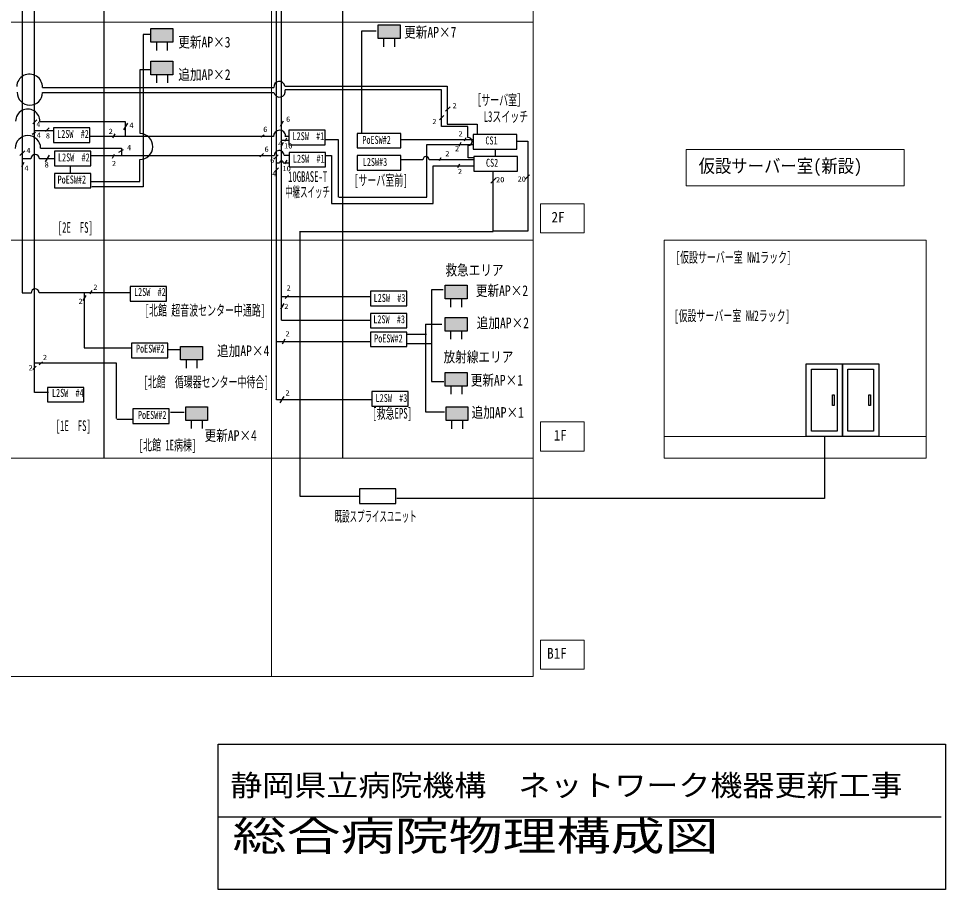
# Model space of a CAD drawing. Units: millimetres, scale not verified. Extents: x -207 to 210, y -148 to 147.
# Drawn here: x 82.8 to 210.2, y -148.5 to -28.7 of the extents above; entities that cross this region are included whole.
import ezdxf
from ezdxf.enums import TextEntityAlignment as Align

# ---------------------------------------------------------------- set-up
doc = ezdxf.new("R2010")
doc.units = ezdxf.units.MM
doc.header["$LTSCALE"] = 0.5
for name, color, linetype in [('0-0_0', 5, 'Continuous'), ('0-7_1AP', 7, 'Continuous'), ('0-9_0AP', 7, 'Continuous'), ('0-C_1RACK', 7, 'Continuous')]:
    doc.layers.add(name, color=color, linetype=linetype)
doc.layers.add('0-4__KUTAI', color=7, linetype='Continuous', lineweight=18)
doc.styles.add('ＭＳ ゴシック', font='')
doc.styles.get('ＭＳ ゴシック').set_extended_font_data('MS Gothic')

# ---------------------------------------------------------------- blocks, each defined once
blk = doc.blocks.new('U12')
at = {"layer": '0-0_0', "color": 7}
for points in [[(-2, -1.25), (-2, 1.25), (2, -1.25)], [(2, -1.25), (-2, 1.25), (2, 1.25)]]:
    blk.add_solid(points, dxfattribs=at)
blk = doc.blocks.new('A01')
at = {"layer": '0-0_0', "color": 7}
for p, q in [((-1, -1.25), (-1, -2.75)), ((1, -1.25), (1, -2.75))]:
    blk.add_line(p, q, dxfattribs=at)
blk.add_lwpolyline([(2, -1.25), (-2, -1.25), (-2, 1.25), (2, 1.25)], close=True, dxfattribs=at)
at = {"layer": '0-0_0'}
blk.add_blockref('U12', (0, 0), dxfattribs=at)
blk = doc.blocks.new('19RACK1')
at = {"layer": '0-0_0', "color": 7}
for points in [[(2.5, 10), (2.5, 0), (-2.5, 0), (-2.5, 10)], [(1.75, 9.25), (1.75, 0.75), (-1.75, 0.75), (-1.75, 9.25)], [(1.375, 5.75), (1.375, 4.25), (1.125, 4.25), (1.125, 5.75)]]:
    blk.add_lwpolyline(points, close=True, dxfattribs=at)

msp = doc.modelspace()

# ---------------------------------------------------------------- linework, layer by layer
at = {"layer": '0-0_0', "color": 7}
for p, q in [((94.5481, 90.8082), (94.5481, -89.1154)), ((127.408, -89.1154), (127.408, 90.9483)), ((110.25, -138.5), (209.6656, -138.5))]:
    msp.add_line(p, q, dxfattribs=at)
at = {"layer": '0-0_0'}
for p, q in [((84.9828, 74.5493), (84.9828, -80.1138)), ((118.3065, -81.1214), (118.3065, 71.5392)), ((118.963, -70.2038), (118.963, 41.6061)), ((83.3459, -66.4223), (83.3459, 40.5564)), ((86.1068, -38.1798), (117.9169, -38.1798)), ((86.1235, -38.8607), (117.9047, -38.8607)), ((141.2946, -42.0154), (140.6929, -42.6171)), ((142.1698, -40.812), (141.5401, -41.4416)), ((85.3151, -42.6365), (84.7681, -43.1835)), ((85.7702, -42.8499), (97.4976, -42.8499)), ((97.7869, -43.0873), (97.2708, -43.9811)), ((97.4976, -42.8499), (97.4976, -44.8791)), ((119.2144, -42.79), (118.782, -43.539)), ((85.151, -44.387), (84.7041, -44.645)), ((87.6125, -44.1135), (85.0416, -44.1135)), ((87.0108, -43.7305), (86.5155, -44.2259)), ((96.0365, -44.5642), (95.7175, -45.1167)), ((144.6047, -45.0543), (144.6047, -43.5376)), ((117.8776, -44.9089), (92.6336, -44.9089)), ((116.607, -44.7228), (116.1077, -45.0111)), ((119.2144, -45.7438), (118.8806, -46.3221)), ((119.0005, -45.4328), (119.9554, -45.4328)), ((119.6703, -45.1604), (119.4256, -45.5841)), ((119.4382, -44.8558), (119.9554, -44.8558)), ((124.9875, -45.33), (126.7729, -45.33)), ((126.7729, -45.33), (126.7729, -53.2676)), ((145.2923, -45.3565), (135.3853, -45.3565)), ((143.6423, -45.7511), (143.3386, -46.277)), ((144.3187, -45.1145), (144.0758, -45.5351)), ((83.6741, -46.8758), (83.0177, -47.5323)), ((97.1852, -46.7523), (96.5675, -47.1089)), ((144.6291, -47.865), (144.6291, -46.1726)), ((84.4946, -47.9972), (83.4006, -47.9972)), ((87.7219, -47.9972), (85.698, -47.9972)), ((87.0108, -47.5049), (86.497, -48.395)), ((92.7529, -47.5349), (117.9837, -47.5349)), ((95.9818, -47.4087), (95.6859, -47.9211)), ((116.4976, -47.239), (116.005, -47.7316)), ((118.5033, -47.4396), (117.9283, -48.0146)), ((119.3188, -47.4818), (119.9952, -47.4818)), ((119.7067, -48.1507), (119.4049, -48.6734)), ((138.4091, -48.1416), (135.3853, -48.1416)), ((145.352, -48.1018), (139.2844, -48.1018)), ((140.8608, -47.865), (140.6248, -48.2738)), ((145.4313, -47.865), (144.6291, -47.865)), ((83.5647, -48.4895), (83.2081, -49.1072)), ((89.9054, -48.9556), (89.9054, -49.9949)), ((118.558, -49.2447), (118.1204, -49.6823)), ((118.3639, -48.5362), (118.6822, -48.5362)), ((119.2216, -48.545), (119.9996, -48.545)), ((143.4433, -48.7351), (143.1727, -49.2038)), ((126.8326, -53.2676), (138.9479, -53.2676)), ((125.8628, -54.133), (139.8017, -54.133)), ((92.9185, -66.0829), (92.6331, -66.5773)), ((84.5675, -66.4476), (83.3276, -66.4476)), ((98.0969, -66.4111), (85.6615, -66.4111)), ((92.0798, -66.7758), (91.6799, -67.4685)), ((119.0226, -66.9213), (131.2573, -66.9213)), ((119.9255, -66.7353), (119.4724, -67.1884)), ((119.2691, -67.884), (118.8254, -68.6526)), ((118.963, -70.2038), (131.2573, -70.2038)), ((138.7885, -70.7423), (141.0056, -70.7423)), ((138.7885, -70.7423), (138.7885, -82.8129)), ((136.2013, -72.0912), (138.887, -72.0912)), ((118.3065, -73.1282), (131.1976, -73.1282)), ((119.4332, -72.8071), (119.0462, -73.4775)), ((103.4366, -74.2289), (105.0016, -74.2289)), ((96.31, -76.0993), (85.0416, -76.0993)), ((86.0991, -75.8926), (85.6762, -76.3155)), ((96.31, -83.7027), (96.31, -76.0993)), ((85.2604, -76.5126), (84.8013, -76.9717)), ((86.9382, -80.1473), (85.0195, -80.1473)), ((131.3612, -81.1354), (118.2903, -81.1354)), ((119.2691, -80.684), (118.7551, -81.5744)), ((138.7885, -82.8129), (141.3751, -82.8129)), ((96.3105, -83.7982), (98.6224, -83.7982))]:
    msp.add_line(p, q, dxfattribs=at)
at = {"layer": '0-0_0', "color": 4}
msp.add_line((148.3228, -46.6297), (148.3228, -47.6443), dxfattribs=at)
at = {"layer": '0-0_0', "color": 1}
for p, q in [((148.4667, -50.6154), (147.7282, -51.3538)), ((153.0615, -50.2051), (152.4872, -50.7795))]:
    msp.add_line(p, q, dxfattribs=at)
at = {"layer": '0-0_0', "color": 134}
for p, q in [((139.5136, -73.434), (136.2908, -73.434)), ((103.7049, -82.8338), (105.5848, -82.8338))]:
    msp.add_line(p, q, dxfattribs=at)
for points in [[(130.0305, -44.5148), (130.0305, -30.3703), (132, -30.3703)], [(100.955, -30.8769), (99.9704, -30.8769), (99.9704, -51.8274), (92.8866, -51.8274)], [(141.2145, -66.0037), (139.6031, -66.0037), (139.6031, -78.6263), (141.3041, -78.6263)]]:
    msp.add_lwpolyline(points, dxfattribs=at)
at = {"layer": '0-0_0'}
for points in [[(99.5328, -44.5248), (99.5328, -35.7179), (100.955, -35.7179)], [(119.4089, -38.0008), (141.7603, -38.0008), (141.7603, -43.2094), (145.8629, -43.2094), (145.8629, -44.5769)], [(144.6047, -43.5376), (140.958, -43.5376), (140.958, -38.5051), (119.491, -38.5051)], [(85.8598, -46.5203), (96.9605, -46.5203), (96.9605, -47.505)], [(138.9479, -53.2676), (138.9479, -46.013), (145.2327, -46.013)], [(92.8046, -51.0889), (99.4781, -51.0889), (99.4781, -48.0803)], [(125.0272, -47.5083), (125.8628, -47.5083), (125.8628, -54.133)], [(139.8017, -54.133), (139.8017, -48.9374), (145.352, -48.9374)], [(91.861, -66.4111), (91.861, -73.9963), (98.3157, -73.9963)]]:
    msp.add_lwpolyline(points, dxfattribs=at)
at = {"layer": '0-0_0', "color": 7}
for points in [[(87.627, -45.7299), (92.627, -45.7299), (92.627, -43.7299), (87.627, -43.7299)], [(119.9609, -46.0614), (124.9609, -46.0614), (124.9609, -44.0614), (119.9609, -44.0614)], [(129.373, -46.4858), (135.373, -46.4858), (135.373, -44.4858), (129.373, -44.4858)], [(145.3377, -46.645), (151.3377, -46.645), (151.3377, -44.645), (145.3377, -44.645)], [(87.7463, -48.9526), (92.7463, -48.9526), (92.7463, -46.9526), (87.7463, -46.9526)], [(120.0206, -49.1052), (125.0206, -49.1052), (125.0206, -47.1052), (120.0206, -47.1052)], [(129.373, -49.5296), (135.373, -49.5296), (135.373, -47.5296), (129.373, -47.5296)], [(145.4273, -49.6887), (151.4273, -49.6887), (151.4273, -47.6887), (145.4273, -47.6887)], [(87.7463, -51.9964), (92.7463, -51.9964), (92.7463, -49.9964), (87.7463, -49.9964)], [(98.1686, -67.5558), (103.1686, -67.5558), (103.1686, -65.5558), (98.1686, -65.5558)], [(131.2241, -68.2148), (136.2241, -68.2148), (136.2241, -66.2148), (131.2241, -66.2148)], [(131.2241, -71.2585), (136.2241, -71.2585), (136.2241, -69.2585), (131.2241, -69.2585)], [(131.2087, -73.8198), (136.2087, -73.8198), (136.2087, -71.8198), (131.2087, -71.8198)], [(98.3476, -75.3442), (103.3476, -75.3442), (103.3476, -73.3442), (98.3476, -73.3442)], [(86.7993, -81.4317), (91.7993, -81.4317), (91.7993, -79.4317), (86.7993, -79.4317)], [(131.3678, -82.0161), (136.3678, -82.0161), (136.3678, -80.0161), (131.3678, -80.0161)], [(98.5267, -84.3859), (103.5267, -84.3859), (103.5267, -82.3859), (98.5267, -82.3859)], [(129.6869, -95.4051), (134.6869, -95.4051), (134.6869, -93.4051), (129.6869, -93.4051)], [(210.25, -148.5), (110.25, -148.5), (110.25, -128.5), (210.25, -128.5)]]:
    msp.add_lwpolyline(points, close=True, dxfattribs=at)
at = {"layer": '0-0_0', "color": 1}
for points in [[(151.3595, -45.5709), (152.8365, -45.5709), (152.8365, -57.9333), (148.0775, -57.9333)], [(121.5334, -57.9841), (148.0775, -57.9841), (148.0775, -49.7829)], [(121.5077, -57.9244), (121.5077, -94.4051), (129.6433, -94.4051)]]:
    msp.add_lwpolyline(points, dxfattribs=at)
at = {"layer": '0-0_0', "color": 6}
msp.add_lwpolyline([(193.6433, -86.2), (193.6433, -94.7333), (134.8125, -94.7333)], dxfattribs=at)
at = {"layer": '0-0_0'}
for centre, radius, start, end in [((84.3373, -38.11), 1.7708, 357.73945, 177.73945), ((118.6629, -38.0903), 0.7514, 6.84277, 186.84277), ((84.373, -38.847), 1.7505, 179.55239, 359.55239), ((118.6978, -38.6829), 0.8128, 192.63336, 12.63336), ((84.0931, -42.8201), 1.6774, 358.98067, 178.98067), ((99.5054, -46.3026), 1.778, 269.1186, 89.1186), ((118.7176, -44.8824), 0.8404, 1.80874, 181.80874), ((84.1105, -46.5352), 1.7493, 0.48869, 180.48869), ((144.6169, -45.6135), 0.5593, 271.24536, 91.24536), ((118.6513, -47.5083), 0.6681, 2.27546, 182.27546), ((85.0963, -47.9972), 0.6017, 0, 180), ((118.9519, -48.5406), 0.2697, 359.06081, 179.06081), ((138.8468, -48.1217), 0.4381, 2.60256, 182.60256), ((85.1145, -66.4294), 0.5473, 1.90915, 181.90915)]:
    msp.add_arc(centre, radius, start, end, dxfattribs=at)
at = {"layer": '0-4__KUTAI'}
for p, q in [((117.59, 90.8148), (117.59, -119.1852)), ((117.59, 90.8148), (117.59, -119.1852)), ((117.59, 90.8148), (117.59, -119.1852)), ((153.59, -119.1852), (153.59, 90.8148)), ((153.59, 90.8148), (153.59, -119.1852)), ((117.59, -29.1852), (81.59, -29.1852)), ((153.59, -29.1852), (117.59, -29.1852)), ((204.59, -46.6852), (174.59, -46.6852)), ((174.59, -46.6852), (174.59, -51.6852)), ((204.59, -51.6852), (204.59, -46.6852)), ((174.59, -51.6852), (204.59, -51.6852)), ((154.59, -54.1852), (154.59, -58.1852)), ((160.59, -54.1852), (154.59, -54.1852)), ((160.59, -58.1852), (160.59, -54.1852)), ((154.59, -58.1852), (160.59, -58.1852)), ((117.59, -59.1852), (81.59, -59.1852)), ((153.59, -59.1852), (117.59, -59.1852)), ((171.59, -59.1852), (207.59, -59.1852)), ((171.59, -59.1852), (171.59, -89.1852)), ((207.59, -59.1852), (171.59, -59.1852)), ((207.59, -59.1852), (207.59, -89.1852)), ((207.59, -59.1852), (207.59, -89.1852)), ((154.59, -84.1852), (154.59, -88.1852)), ((160.59, -84.1852), (154.59, -84.1852)), ((160.59, -88.1852), (160.59, -84.1852)), ((207.59, -86.1852), (171.59, -86.1852)), ((207.59, -89.1852), (207.59, -86.1852)), ((117.59, -89.1852), (81.59, -89.1852)), ((153.59, -89.1852), (117.59, -89.1852)), ((154.59, -88.1852), (160.59, -88.1852)), ((171.59, -89.1852), (207.59, -89.1852)), ((207.59, -89.1852), (171.59, -89.1852)), ((207.59, -89.1852), (171.59, -89.1852)), ((154.59, -114.1852), (154.59, -118.1852)), ((160.59, -114.1852), (154.59, -114.1852)), ((160.59, -118.1852), (160.59, -114.1852)), ((154.59, -118.1852), (160.59, -118.1852)), ((117.59, -119.1852), (81.59, -119.1852)), ((117.59, -119.1852), (81.59, -119.1852)), ((117.59, -119.1852), (153.59, -119.1852)), ((153.59, -119.1852), (117.59, -119.1852))]:
    msp.add_line(p, q, dxfattribs=at)
msp.add_lwpolyline([(171.59, -86.1852), (171.59, -89.1852), (171.59, -59.1852)], dxfattribs=at)

# ---------------------------------------------------------------- block references
at = {"layer": '0-9_0AP', "xscale": 0.75, "yscale": 0.75}
for p in [(102.5243, -31.0086), (133.764, -30.4946), (102.5301, -35.4768), (142.9763, -66.3082), (142.9763, -70.7423), (106.598, -74.7216), (142.9915, -78.3173), (107.3128, -83.0349), (143.0994, -83.0592)]:
    msp.add_blockref('A01', p, dxfattribs=at)
at = {"layer": '0-C_1RACK'}
for p in [(193.59, -86.1852), (198.59, -86.1852)]:
    msp.add_blockref('19RACK1', p, dxfattribs=at)

# ---------------------------------------------------------------- texts
at = {"layer": '0-0_0', "color": 7, "style": 'ＭＳ ゴシック'}
for s, height, width, p in [('［サーバ室］', 1.466, 0.6, (145.1995, -41.0628)), ('L3スイッチ', 1.466, 0.6, (146.7654, -43.337)), ('L2SW\u3000#2', 1.1, 0.65, (88.127, -45.446)), ('L2SW\u3000#1', 1.1, 0.65, (120.4941, -45.7444)), ('PoESW#2', 1.1, 0.65, (130.0852, -46.255)), ('CS1', 1.1, 0.65, (147.0032, -46.3412)), ('L2SW\u3000#2', 1.1, 0.65, (88.2463, -48.6688)), ('L2SW\u3000#1', 1.1, 0.65, (120.5339, -48.8479)), ('L2SW#3', 1.1, 0.65, (130.1449, -49.2988)), ('CS2', 1.1, 0.65, (147.0844, -49.4049)), ('10GBASE-T', 1.466, 0.6, (119.8681, -51.6031)), ('PoESW#2', 1.1, 0.65, (88.1867, -51.7126)), ('中継スイッチ', 1.466, 0.5, (119.4703, -53.7119)), ('[2E\u3000FS]', 1.466, 0.6, (88.2163, -58.602)), ('L2SW\u3000#2', 1.1, 0.65, (98.6991, -67.1824)), ('L2SW\u3000#3', 1.1, 0.65, (131.6445, -67.9956)), ('L2SW\u3000#3', 1.1, 0.65, (131.5925, -70.9366)), ('PoESW#2', 1.1, 0.65, (131.7087, -73.5758)), ('PoESW#2', 1.1, 0.65, (98.9677, -74.9708)), ('L2SW\u3000#4', 1.1, 0.65, (87.4194, -81.0583)), ('L2SW\u3000#3', 1.1, 0.65, (131.9076, -81.772)), ('PoESW#2', 1.1, 0.65, (99.2362, -84.1021)), ('[1E\u3000FS]', 1.466, 0.6, (87.937, -85.873)), ('既設スプライスユニット', 1.466, 0.5, (126.2792, -98.3436)), ('静岡県立病院機構\u3000ネットワーク機器更新工事', 2.933, 1.1, (111.9268, -136.5191)), ('総合病院物理構成図', 4.032, 1.35, (112.2356, -144.3714))]:
    msp.add_text(s, height=height, dxfattribs=dict(at, width=width)).set_placement(p, align=Align.BOTTOM_LEFT)
for s, p in [('2', (142.498, -41.2496)), ('4', (85.2604, -43.8126)), ('4', (98.0604, -43.9625)), ('6', (119.5973, -43.1182)), ('2', (139.7083, -43.4376)), ('4', (85.3151, -45.3169)), ('8', (86.5732, -45.3989)), ('2', (95.216, -44.783)), ('6', (116.4612, -44.504)), ('2', (143.301, -45.1239)), ('4', (118.5033, -46.5097)), ('10', (119.3238, -46.7832)), ('4', (83.8929, -47.4229)), ('4', (97.7322, -47.0258)), ('6', (116.6435, -47.239)), ('2', (141.4868, -47.8589)), ('2', (142.827, -47.1661)), ('2', (95.6536, -49.2138)), ('6', (117.4093, -48.7524)), ('4', (83.6194, -49.857)), ('8', (86.4091, -49.3921)), ('4', (117.6828, -50.6122)), ('10', (119.105, -49.9011)), ('2', (143.2281, -50.3022)), ('20', (148.4667, -51.4359)), ('20', (151.4205, -51.3538)), ('2', (93.1009, -66.2288)), ('2', (119.6794, -66.325)), ('2', (91.0587, -68.1616)), ('2', (119.3512, -68.8686)), ('2', (119.5153, -72.643)), ('2', (86.1721, -75.8926)), ('2', (84.2028, -77.3148)), ('2', (119.5153, -80.7661))]:
    msp.add_text(s, height=0.7331, dxfattribs=at).set_placement(p, align=Align.BOTTOM_LEFT)
at = {"layer": '0-4__KUTAI', "style": 'ＭＳ ゴシック', "width": 0.9}
for s, height, p in [('仮設サーバー室(新設)', 1.833, (176.315, -50.4352)), ('2F', 1.466, (156.09, -57.1852)), ('1F', 1.466, (156.39, -87.1852)), ('B1F', 1.466, (155.49, -117.1852))]:
    msp.add_text(s, height=height, dxfattribs=at).set_placement(p, align=Align.BOTTOM_LEFT)
at = {"layer": '0-7_1AP', "style": 'ＭＳ ゴシック', "width": 0.6}
for s, p in [('[サーバ室前]', (128.9513, -52.1038)), ('[仮設サーバー室 NW1ラック]', (173.1622, -62.702)), ('[北館 超音波センター中通路]', (100.1573, -69.9897)), ('[仮設サーバー室 NW2ラック]', (172.9622, -70.7407)), ('[北館\u3000循環器センター中待合]', (100.0056, -79.8568)), ('[救急EPS]', (131.4552, -84.1677)), ('[北館 1E病棟]', (99.3368, -88.5333))]:
    msp.add_text(s, height=1.466, dxfattribs=at).set_placement(p, align=Align.BOTTOM_LEFT)
at = {"layer": '0-9_0AP', "style": 'ＭＳ ゴシック', "width": 0.8}
for s, p in [('更新AP×7', (135.8314, -31.7365)), ('更新AP×3', (104.7743, -33.1024)), ('追加AP×2', (104.7801, -37.5706)), ('救急エリア', (141.4982, -64.4607)), ('更新AP×2', (145.686, -67.2935)), ('追加AP×2', (145.8092, -71.7276)), ('追加AP×4', (110.1128, -75.5692)), ('放射線エリア', (141.2519, -76.4081)), ('更新AP×1', (144.9805, -79.6105)), ('追加AP×1', (145.1036, -84.0446)), ('更新AP×4', (108.3932, -87.2226))]:
    msp.add_text(s, height=1.466, dxfattribs=at).set_placement(p, align=Align.BOTTOM_LEFT)

doc.saveas('drawing.dxf')
